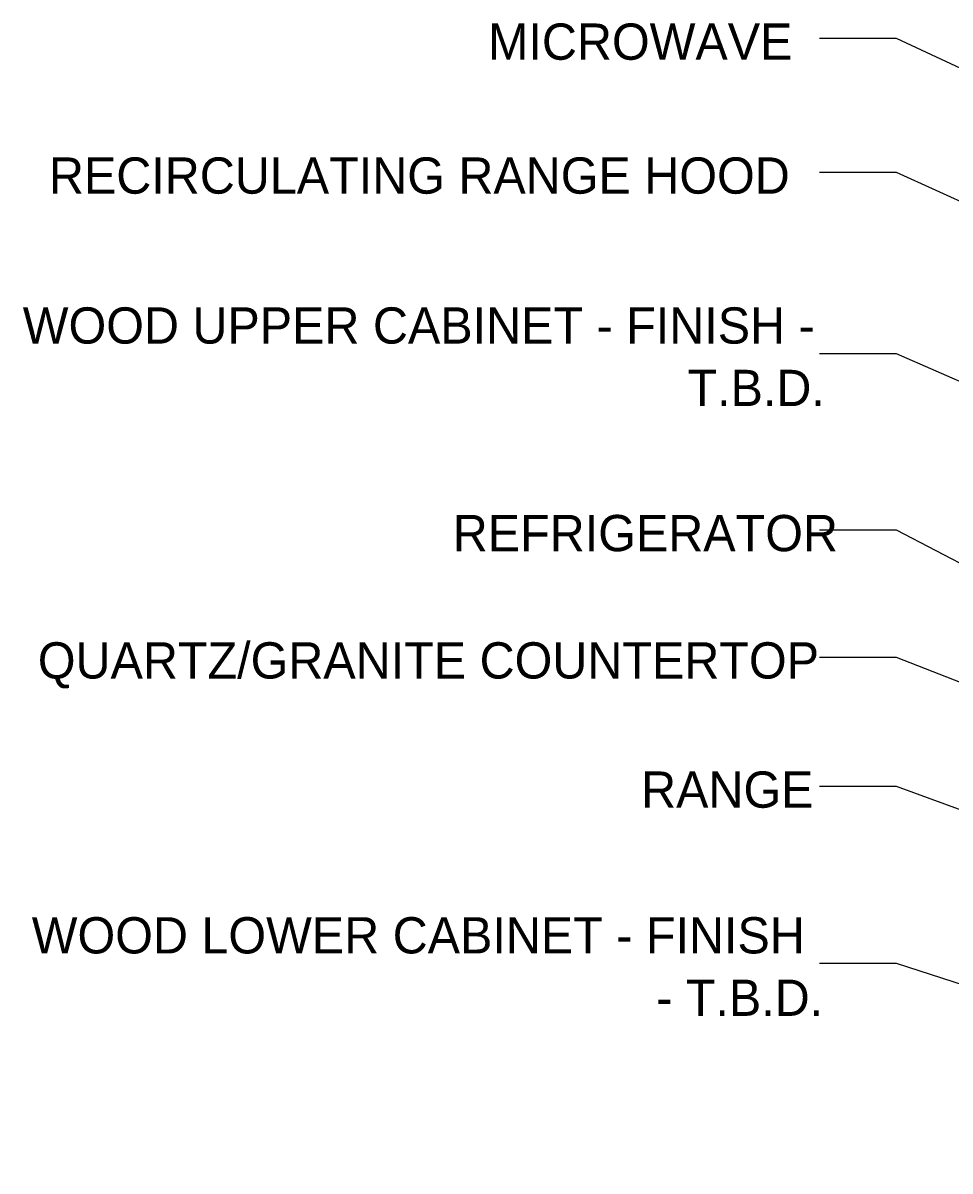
# Model space of a CAD drawing. Header units: inches. Extents: x -3861 to -1440, y -29 to 12117.
# Drawn here: x -3474.5 to -3397.8, y 13.4 to 108.4 of the extents above; entities that cross this region are included whole.
import ezdxf

# ---------------------------------------------------------------- set-up
doc = ezdxf.new("R2010")
doc.units = ezdxf.units.IN
doc.header["$MEASUREMENT"] = 0
doc.layers.add('G-ANNO-TEXT', color=231, linetype='Continuous', lineweight=9)
doc.styles.add('Century Gothic', font='ufonts.com_century-gothic.ttf', dxfattribs={"height": 3})

msp = doc.modelspace()

# ---------------------------------------------------------------- linework, layer by layer
at = {"layer": 'G-ANNO-TEXT'}
for p, q in [((-3402.233, 107.068), (-3408.603, 107.068)), ((-3329.238, 73.137), (-3402.233, 107.068)), ((-3402.233, 95.987), (-3408.603, 95.987)), ((-3329.238, 62.86), (-3402.233, 95.987)), ((-3402.233, 81), (-3408.603, 81)), ((-3349.448, 57.861), (-3402.233, 81)), ((-3402.233, 66.406), (-3408.603, 66.406)), ((-3379.015, 54.252), (-3402.233, 66.406)), ((-3402.233, 55.872), (-3408.603, 55.872)), ((-3349.448, 35.235), (-3402.233, 55.872)), ((-3402.233, 45.184), (-3408.603, 45.184)), ((-3326.489, 17.373), (-3402.233, 45.184)), ((-3402.233, 30.544), (-3408.603, 30.544)), ((-3349.448, 13.373), (-3402.233, 30.544))]:
    msp.add_line(p, q, dxfattribs=at)

# ---------------------------------------------------------------- texts
at = {"layer": 'G-ANNO-TEXT', "char_height": 3, "attachment_point": 1, "style": 'Century Gothic'}
for s, insert, width in [('MICROWAVE', (-3436.018, 108.318), 33.229), ('RECIRCULATING RANGE HOOD', (-3472.352, 97.237), 77.265), ('WOOD UPPER CABINET - FINISH -', (-3474.518, 84.832), 79.891), ('T.B.D.', (-3419.518, 79.665), 13.231), ('REFRIGERATOR', (-3438.941, 67.655), 36.764), ('QUARTZ/GRANITE COUNTERTOP', (-3473.271, 57.121), 78.376), ('RANGE', (-3423.356, 46.433), 17.877), ('WOOD LOWER CABINET - FINISH', (-3473.775, 34.376), 78.982), ('- T.B.D.', (-3422.108, 29.21), 16.362)]:
    msp.add_mtext(s, dxfattribs=dict(at, insert=insert, width=width))

doc.saveas('drawing.dxf')
